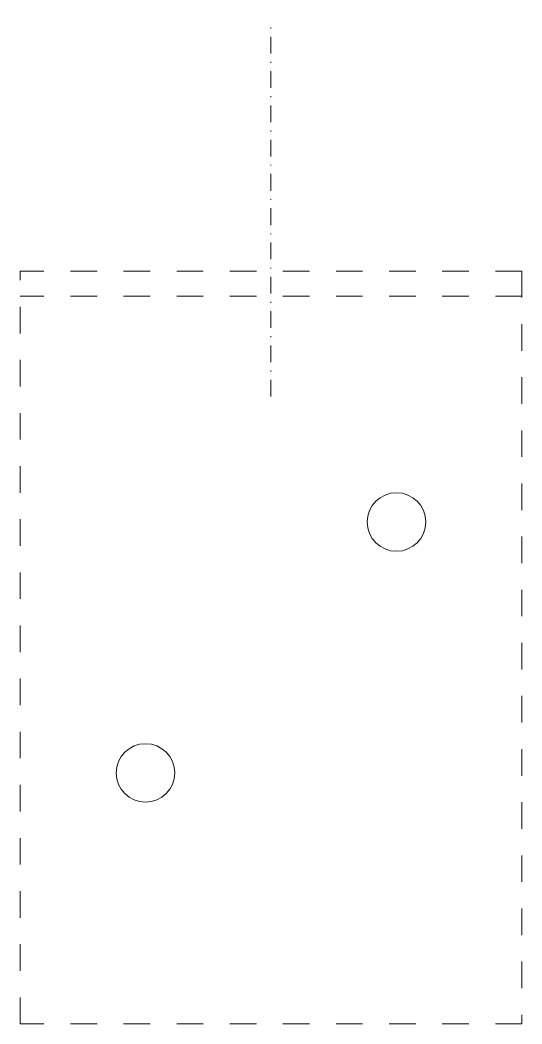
# Model space of a CAD drawing. Header units: metres. Extents: x -25 to 35, y -90 to 30.
import ezdxf

# ---------------------------------------------------------------- set-up
doc = ezdxf.new("R2010")
doc.units = ezdxf.units.M
doc.linetypes.add('Dash', pattern=[6.35, 3.175, -3.175])
doc.linetypes.add('Streep-stip _ detail', pattern=[4, 2, -1, 0, -1])
doc.layers.add('A-DETL-GENF', color=92, linetype='Continuous', lineweight=18)

# ---------------------------------------------------------------- blocks, each defined once
blk = doc.blocks.new('30 L-anker plat a e - 90x60-4462557-00_0 Basismaterialen')
at = {"layer": 'A-DETL-GENF', "linetype": 'Streep-stip _ detail', "lineweight": 13}
blk.add_line((5, -15), (5, 30), dxfattribs=at)
at = {"layer": 'A-DETL-GENF', "linetype": 'Dash'}
for p, q in [((-25, -90), (-25, 0)), ((35, 0), (-25, 0)), ((35, 0), (35, -90)), ((35, -3), (-25, -3)), ((35, -90), (-25, -90))]:
    blk.add_line(p, q, dxfattribs=at)
at = {"layer": 'A-DETL-GENF', "lineweight": 13}
for centre in [(20, -30), (-10, -60)]:
    blk.add_circle(centre, 3.5, dxfattribs=at)

msp = doc.modelspace()

# ---------------------------------------------------------------- block references
msp.add_blockref('30 L-anker plat a e - 90x60-4462557-00_0 Basismaterialen', (0, 0))

doc.saveas('drawing.dxf')
